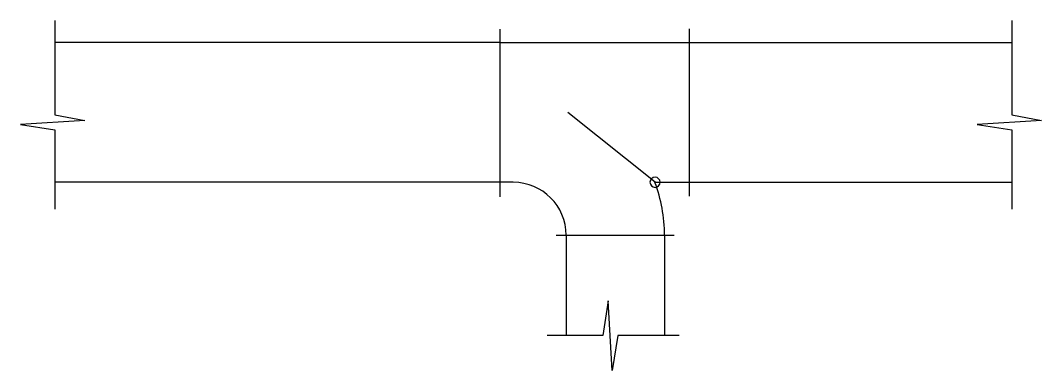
# Model space of a CAD drawing. Header units: metres. Extents: x -19878.7 to -19816, y -11944.8 to -11923.3.
import ezdxf

# ---------------------------------------------------------------- set-up
doc = ezdxf.new("R2010")
doc.units = ezdxf.units.M
doc.layers.add('1', color=7, linetype='Continuous')

msp = doc.modelspace()

# ---------------------------------------------------------------- linework, layer by layer
at = {"layer": '1'}
for p, q in [((-19876.54, -11923.34), (-19876.54, -11929.13)), ((-19817.8, -11923.34), (-19817.8, -11929.13)), ((-19849.22, -11923.88), (-19849.22, -11934.16)), ((-19837.61, -11923.85), (-19837.61, -11934.13)), ((-19849.22, -11924.7), (-19876.5, -11924.7)), ((-19849.22, -11924.7), (-19837.61, -11924.7)), ((-19837.61, -11924.7), (-19817.8, -11924.7)), ((-19876.54, -11929.13), (-19874.71, -11929.48)), ((-19839.7, -11933.27), (-19845.05, -11928.98)), ((-19817.8, -11929.13), (-19815.97, -11929.48)), ((-19874.71, -11929.48), (-19878.66, -11929.72)), ((-19878.66, -11929.72), (-19876.54, -11930.05)), ((-19815.97, -11929.48), (-19819.93, -11929.72)), ((-19819.93, -11929.72), (-19817.8, -11930.05)), ((-19876.54, -11930.05), (-19876.54, -11934.91)), ((-19817.8, -11930.05), (-19817.8, -11934.91)), ((-19849.22, -11933.27), (-19876.5, -11933.27)), ((-19848.4, -11933.27), (-19849.22, -11933.27)), ((-19839.7, -11933.27), (-19837.61, -11933.27)), ((-19837.61, -11933.27), (-19817.8, -11933.27)), ((-19845.78, -11936.51), (-19838.53, -11936.51)), ((-19845.16, -11936.51), (-19845.16, -11942.67)), ((-19839.12, -11936.51), (-19839.12, -11942.67)), ((-19842.57, -11940.55), (-19842.9, -11942.67)), ((-19842.33, -11944.82), (-19842.57, -11940.55)), ((-19842.9, -11942.67), (-19846.33, -11942.67)), ((-19841.98, -11942.67), (-19842.33, -11944.82)), ((-19838.22, -11942.67), (-19841.98, -11942.67))]:
    msp.add_line(p, q, dxfattribs=at)
msp.add_lwpolyline([(-19840.01, -11933.27, 1), (-19839.39, -11933.27, 1)], format="xyb", close=True, dxfattribs=at)
for radius, end in [(3.24, 90), (9.28, 20.41)]:
    msp.add_arc((-19848.4, -11936.51), radius, 0, end, dxfattribs=at)

doc.saveas('drawing.dxf')
